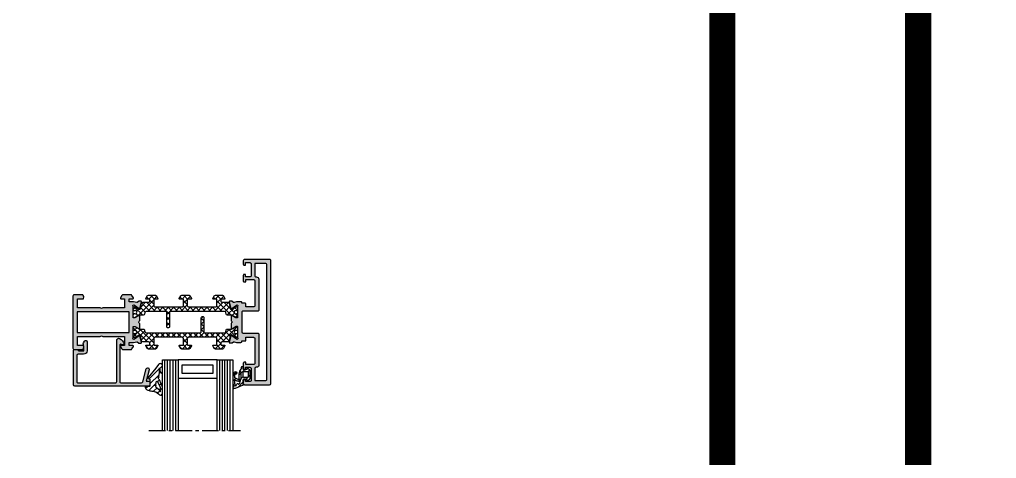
# Model space of a CAD drawing. Header units: millimetres. Extents: x -157 to 4988, y 4688 to 7765.
# Drawn here: x 223 to 597.5, y 5525.5 to 5693.6 of the extents above; entities that cross this region are included whole.
import ezdxf

# ---------------------------------------------------------------- set-up
doc = ezdxf.new("R2010")
doc.units = ezdxf.units.MM
doc.header["$LTSCALE"] = 0.2
doc.linetypes.add('CENTER', pattern=[50.8, 31.75, -6.35, 6.35, -6.35])
doc.layers.add('AM_VIS', color=7, linetype='Continuous', lineweight=50)
for name, color, linetype in [('REYNAERS', 7, 'Continuous'), ('RI-FILLING', 7, 'Continuous'), ('RI-GASKET', 7, 'Continuous'), ('RI-HATCH-I', 4, 'Continuous'), ('RI-HATCH-P', 7, 'Continuous'), ('RI-HATCH-PI', 4, 'Continuous'), ('RI-LAYOUT', 7, 'Continuous'), ('RI-OTHERS', 7, 'CENTER'), ('RI-PROFILE', 7, 'Continuous')]:
    doc.layers.add(name, color=color, linetype=linetype)

# ---------------------------------------------------------------- blocks, each defined once
blk = doc.blocks.new('0809125v2')
at = {"layer": 'RI-HATCH-I'}
h = blk.add_hatch(dxfattribs=at)
h.set_pattern_fill('_USER', color=256, scale=1.5, angle=45, style=0, pattern_type=0)
h.set_pattern_definition([(45, (-188.5701, -265.9912), (-1.06066, 1.06066), [])])
edge = h.paths.add_edge_path(flags=0)
edge.add_arc((-3.27, -1.51), 6.99, 13.1276, 14.8832)
edge.add_arc((-1.25, -0.97), 4.91, 14.767, 27.3274)
edge.add_arc((2.66, 1.05), 0.499, 27.6932, 47.7216)
edge.add_arc((2.66, 1.05), 0.501, 47.7216, 67.9162)
edge.add_line((2.85, 1.51), (2.18, 1.79))
edge.add_arc((2.1, 1.6), 0.2, 68.3278, 96.1665)
edge.add_arc((2.1, 1.6), 0.201, 96.1386, 123.8418)
edge.add_arc((2.1, 1.6), 0.199, 123.5336, 151.7944)
edge.add_arc((2.1, 1.6), 0.199, 151.8263, 180.024)
edge.add_line((1.9, 1.6), (1.9, 1.14))
edge.add_line((1.9, 1.14), (1.9, 0.2))
edge.add_ellipse((1.7, 0.2), major_axis=(-0.2, 0), ratio=1, start_angle=134.9996, end_angle=179.9991, ccw=False)
edge.add_ellipse((1.7, 0.2), major_axis=(-0.2, 0), ratio=1, start_angle=90.0009, end_angle=135.0004, ccw=False)
edge.add_line((1.7, 0), (-0.79, 0))
edge.add_ellipse((-0.79, 0.15), major_axis=(0, 0.15), ratio=1, start_angle=110.994, end_angle=180, ccw=False)
edge.add_line((-0.93, 0.1), (-1.14, 0.62))
edge.add_arc((-1.32, 0.55), 0.2, 20.994, 134.1807)
edge.add_line((-1.46, 0.69), (-5.16, -2.23))
edge.add_line((-5.16, -2.23), (-6.54, -3.33))
edge.add_arc((-6, -3.96), 0.835, 129.9845, 271.5754)
edge.add_line((-5.98, -4.8), (-3.6, -4.8))
edge.add_arc((-3.61, -4.4), 0.4, 271.5832, 442.0339)
edge.add_line((-3.56, -4), (-5.18, -3.73))
edge.add_arc((-4.73, 6.6), 10.34, 267.4921, 286.7525)
edge.add_ellipse((-1.62, -4.88), major_axis=(-1.58, 0), ratio=1, start_angle=230.5735, end_angle=274.692, ccw=False)
edge.add_line((-0.62, -3.65), (0.84, -4.3))
edge.add_arc((3.98, 2.08), 7.11, 243.7649, 255.4101)
edge.add_line((2.19, -4.8), (4.57, -4.8))
edge.add_arc((4.57, -4.1), 0.7, 270.0141, 393.2773)
edge.add_ellipse((7.45, -0.75), major_axis=(0, 3.76), ratio=1, start_angle=104.0514, end_angle=142.2209, ccw=False)
edge.add_arc((-60.46, -10.59), 64.88, 7.909, 9.4568)
edge = h.paths.add_edge_path(flags=0)
edge.add_line((0.32, -2.31), (1.59, -2.13))
edge.add_ellipse((1.66, -2.63), major_axis=(-0.502, 0), ratio=1, start_angle=224.7201, end_angle=277.7688, ccw=False)
edge.add_line((2.02, -2.28), (2.99, -3.36))
edge.add_arc((5.17, -0.88), 3.31, 228.6138, 246.3421)
edge.add_ellipse((3.81, -4), major_axis=(0, 0.1), ratio=1, start_angle=180, end_angle=336.3421, ccw=False)
edge.add_line((3.81, -4.1), (2.64, -4.1))
edge.add_ellipse((3.45, 1), major_axis=(-5.16, 0), ratio=1, start_angle=73.6833, end_angle=80.9158, ccw=False)
edge.add_line((2, -3.95), (0.11, -3.08))
edge.add_ellipse((0.43, -2.75), major_axis=(-0.454, 0), ratio=1, start_angle=-77.0454, end_angle=45.926, ccw=False)
at = {"layer": 'AM_VIS', "color": 251}
for p, q in [((-1.49, -3.3), (-1.75, -3.3)), ((1.73, -2.13), (1.59, -2.13))]:
    blk.add_line(p, q, dxfattribs=at)
at = {"layer": 'RI-GASKET'}
for points in [[(1.9, 0.2), (1.9, 1.14), (1.9, 1.6, -0.12366), (1.92, 1.7, -0.12394), (1.99, 1.77, -0.12147), (2.08, 1.8, -0.12207), (2.18, 1.79), (2.85, 1.51, -0.088344), (3, 1.42, -0.087614), (3.11, 1.28, -0.05486), (3.49, 0.28, -0.00766), (3.54, 0.07, -0.006754), (3.81, -1.66, 0.168103), (5.15, -3.72, -0.596494), (4.57, -4.8), (2.19, -4.8, -0.050855), (0.84, -4.3), (-0.62, -3.65, 0.194917), (-1.75, -3.3, -0.084238), (-5.18, -3.73), (-3.56, -4, -0.919956), (-3.6, -4.8), (-5.98, -4.8, -0.710603), (-6.54, -3.33), (-5.16, -2.23), (-1.46, 0.69, -0.538369), (-1.14, 0.62), (-0.93, 0.1, 0.310537), (-0.79, 0), (1.7, 0, 0.19891), (1.84, 0.06, 0.19891)], [(2.02, -2.28), (2.99, -3.36, 0.077509), (3.85, -3.91, -0.812259), (3.81, -4.1), (2.64, -4.1, -0.031568), (2, -3.95), (0.11, -3.08, -0.594769), (0.32, -2.31), (1.59, -2.13, -0.235693)]]:
    blk.add_lwpolyline(points, format="xyb", close=True, dxfattribs=at)
blk = doc.blocks.new('1808204v4')
at = {"layer": 'RI-HATCH-I'}
h = blk.add_hatch(dxfattribs=at)
h.set_pattern_fill('_USER', color=256, scale=1.5, angle=45, pattern_type=0)
h.set_pattern_definition([(45, (5e-12, -0.0402), (-1.06066, 1.06066), [])])
h.paths.add_polyline_path([(1.87, 4.6, -0.087704), (1.92, 4.45, 0.177793), (1.99, 4.33, 0.014426), (2.11, 4.25, -0.117211), (2.16, 4.2, -0.391209), (2.15, 4.09, -0.149412), (2.04, 4.06, -0.133911), (1.92, 4.09), (1.77, 4.18, 0.16407), (1.6, 4.24), (-0.3, 4.24, 0.207909), (-1.99, 3.5, -0.176327), (-2.31, 3.38), (-2.7, 3.38, 0.414214), (-2.9, 3.18), (-2.9, 2.78, 0.414214), (-2.7, 2.58), (-2.05, 2.58, -0.414214), (-1.95, 2.48), (-1.95, 1.28, -0.414214), (-2.05, 1.18), (-2.3, 1.18, 0.63707), (-2.41, 0.93), (-1.67, 0.05, 0.221695), (-1.52, -0.02), (1.52, -0.02, 0.221695), (1.67, 0.05), (2.41, 0.93, 0.63707), (2.3, 1.18), (2.05, 1.18, -0.414214), (1.95, 1.28), (1.95, 2.48, -0.414214), (2.05, 2.58), (3.85, 2.58, 0.251998), (4.08, 2.76, -0.009783), (4.39, 3.54, -0.012498), (4.88, 4.61, 0.087136), (5.26, 5.96, -0.039888), (5.33, 6.26, 0.155596), (5.32, 6.46, 0.255227), (5.17, 6.58), (5, 6.58, 0.220126), (4.82, 6.46, -0.059282), (4.73, 6.34, -0.194696), (4.52, 6.22, -0.119377), (4.16, 6.24, -0.054192), (3.94, 6.34, 0.022832), (3.66, 6.51, 0.086161), (3.52, 6.57, 0.034247), (3.24, 6.58), (1.2, 6.58, 0.016757), (0.52, 6.51, 0.028883), (-0.3, 6.36, 0.192219), (-0.86, 5.88, 0.222141), (-0.93, 5.13, 0.805421), (-0.28, 5.24), (-0.28, 5.4, -0.362875), (-0.04, 5.7, -0.049392), (1.09, 5.86, -0.098515), (1.19, 5.85, -0.196247), (1.32, 5.74, -0.002495), (1.43, 5.53, -0.035566)])
h.paths.add_polyline_path([(2.12, 5.75, -0.097728), (2.1, 5.82, -0.220538), (2.11, 5.88, -0.359626), (2.29, 5.91, 0.122514), (2.34, 5.89, -0.011046), (3.24, 5.9, -0.011443), (3.62, 5.88, -0.120776), (3.93, 5.79, -0.051025), (4.15, 5.64, 0.089507), (4.21, 5.6, -0.170147), (4.3, 5.54), (4.31, 5.53, -0.330052), (4.3, 5.37, -0.248624), (4.19, 5.28, 0.008797), (3.71, 5.09, 0.22449), (3.5, 4.79, 0.23209), (3.58, 4.51, -0.256002), (3.67, 4.24, -0.265239), (3.45, 3.98, -0.042169), (3.32, 3.95), (2.4, 3.71, 0.104695), (2.52, 3.77, 0.104289), (2.66, 4.03, 0.145726), (2.63, 4.65, 0.062608)], flags=16)
h.paths.add_polyline_path([(1.15, 2.38), (1.15, 0.88, -0.414214), (0.95, 0.68), (-0.95, 0.68, -0.414214), (-1.15, 0.88), (-1.15, 2.38, -0.414214), (-0.95, 2.58), (0.95, 2.58, -0.414214)], flags=16)
at = {"layer": 'RI-GASKET'}
for points in [[(-2.41, 0.93, -0.63707), (-2.3, 1.18), (-2.05, 1.18, 0.414214), (-1.95, 1.28), (-1.95, 2.48, 0.414214), (-2.05, 2.58), (-2.7, 2.58, -0.414214), (-2.9, 2.78), (-2.9, 3.18, -0.414214), (-2.7, 3.38), (-2.31, 3.38, 0.176327), (-1.99, 3.5, -0.207909), (-0.3, 4.24), (1.6, 4.24, -0.16407), (1.77, 4.18), (1.92, 4.09, 0.133911), (2.04, 4.06, 0.149412), (2.15, 4.09, 0.302776), (2.17, 4.18, 0.156156), (2.11, 4.25, -0.014426), (1.99, 4.33, -0.177793), (1.92, 4.45, 0.087704), (1.87, 4.6, 0.035566), (1.43, 5.53, 0.0025), (1.32, 5.74, 0.195686), (1.19, 5.85, 0.082311), (1.1, 5.86, 0.050141), (-0.04, 5.7, 0.349731), (-0.28, 5.42), (-0.28, 5.24, -0.805421), (-0.93, 5.13, -0.222141), (-0.86, 5.88, -0.192219), (-0.3, 6.36, -0.028883), (0.52, 6.51, -0.016757), (1.2, 6.58), (3.24, 6.58, -0.034247), (3.52, 6.57, -0.086161), (3.66, 6.51, -0.022832), (3.94, 6.34, 0.054192), (4.16, 6.24, 0.119377), (4.52, 6.22, 0.194696), (4.73, 6.34, 0.059282), (4.82, 6.46, -0.220126), (5, 6.58), (5.17, 6.58, -0.255227), (5.32, 6.46, -0.155596), (5.33, 6.26, 0.039888), (5.26, 5.96, -0.087136), (4.88, 4.61, 0.012498), (4.39, 3.54, 0.009783), (4.08, 2.76, -0.251998), (3.85, 2.58), (2.05, 2.58, 0.414214), (1.95, 2.48), (1.95, 1.28, 0.414214), (2.05, 1.18), (2.3, 1.18, -0.63707), (2.41, 0.93), (1.67, 0.05, -0.221695), (1.52, -0.02), (-1.52, -0.02, -0.221695), (-1.67, 0.05)], [(0.95, 2.58), (-0.95, 2.58, 0.414214), (-1.15, 2.38), (-1.15, 0.88, 0.414214), (-0.95, 0.68), (0.95, 0.68, 0.414214), (1.15, 0.88), (1.15, 2.38, 0.414214)]]:
    blk.add_lwpolyline(points, format="xyb", close=True, dxfattribs=at)
blk.add_lwpolyline([(2.38, 3.7, 0.127497), (2.52, 3.77, 0.104289), (2.66, 4.03, 0.145726), (2.63, 4.65, 0.06315), (2.12, 5.76, -0.098233), (2.09, 5.83, -0.185097), (2.11, 5.88, -0.353394), (2.29, 5.91, 0.131219), (2.34, 5.89, -0.011046), (3.24, 5.9, -0.011443), (3.62, 5.88, -0.120776), (3.93, 5.79, -0.051025), (4.15, 5.64, 0.099426), (4.22, 5.6, -0.155917), (4.3, 5.54), (4.31, 5.53, -0.330052), (4.3, 5.37, -0.248624), (4.19, 5.28, 0.008797), (3.71, 5.09, 0.22449), (3.5, 4.79, 0.253728), (3.6, 4.49, -0.231161), (3.67, 4.24, -0.265239), (3.45, 3.98, -0.042169), (3.32, 3.95), (1.32, 3.41, -0.065543), (1.06, 3.38), (-0.81, 3.38, -0.363579), (-1, 3.56, -0.418693), (-0.96, 3.6, -0.075244), (-0.8, 3.59, -0.052208), (-0.72, 3.55, 0.123461), (-0.53, 3.5, 0.059734), (-0.36, 3.52, -0.062315), (-0.24, 3.53), (1.58, 3.53, 0.074218), (1.87, 3.56)], format="xyb", dxfattribs=at)
blk.add_point((4, 2.58), dxfattribs=at)
blk = doc.blocks.new('0020687b')
at = {"layer": 'RI-PROFILE'}
blk.add_lwpolyline([(0, -0.5), (0, -1.29, 0.198912), (0.15, -1.65), (0.35, -1.85, -0.198912), (0.5, -2.21), (0.5, -4), (-1.2, -4), (-1.74, -3.81, 0.221695), (-2.58, -3.88), (-3.25, -4.27, 0.767327), (-3, -5.2), (0.5, -5.2, 0.414214), (1.8, -3.9), (1.8, -1.81, -0.411517), (2.3, -1.3), (12.3, -1.3, -0.414214), (12.8, -1.8), (12.8, -16.1), (12.8, -16.1, -0.414214), (12.3, -16.6), (-3.5, -16.6, 0.517638), (-4.25, -17.67, 0.295021), (-2.02, -19.39, 0.438866), (-1.8, -19.19), (-1.8, -18.62, 0.267949), (-1.95, -18.36, -0.767327), (-1.8, -17.8), (12.3, -17.8, -0.414214), (12.8, -18.3), (12.8, -26.09, -0.339443), (12.43, -26.57), (7.44, -27.91, 0.339443), (7, -28.48, 0.493158), (7.76, -29.06), (12.1, -27.9), (12.1, -29.3), (13.5, -29.3, 0.414214), (14, -28.8), (14, -0.5, 0.4142), (13.5, 0), (0.5, 0, 0.414214)], format="xyb", close=True, dxfattribs=at)
blk = doc.blocks.new('0020687')
at = {"layer": 'RI-HATCH-P'}
h = blk.add_hatch(color=256, dxfattribs=at)
h.dxf.hatch_style = 1
edge = h.paths.add_edge_path()
edge.add_line((0, -0.52), (0, -1.31))
edge.add_arc((0.5, -1.31), 0.5, 180, 225)
edge.add_line((0.15, -1.67), (0.35, -1.87))
edge.add_arc((0, -2.23), 0.5, 0, 45, ccw=False)
edge.add_line((0.5, -2.23), (0.5, -4.02))
edge.add_line((0.5, -4.02), (-1.2, -4.02))
edge.add_line((-1.2, -4.02), (-1.74, -3.82))
edge.add_arc((-2.08, -4.76), 1, 70, 120)
edge.add_line((-2.58, -3.9), (-3.25, -4.29))
edge.add_arc((-3, -4.72), 0.5, 120, 270)
edge.add_line((-3, -5.22), (0.5, -5.22))
edge.add_arc((0.5, -3.92), 1.3, 270, 360)
edge.add_line((1.8, -3.92), (1.8, -1.83))
edge.add_arc((2.31, -1.83), 0.508, 90.9056, 180.3775, ccw=False)
edge.add_line((2.3, -1.32), (12.3, -1.32))
edge.add_arc((12.3, -1.82), 0.5, 0, 90, ccw=False)
edge.add_line((12.8, -1.82), (12.8, -16.12))
edge.add_arc((12.3, -16.12), 0.5, -90, 0, ccw=False)
edge.add_line((12.3, -16.62), (-3.5, -16.62))
edge.add_arc((-3.5, -17.42), 0.8, 90, 199.4712)
edge.add_arc((-1.8, -16.82), 2.6, 199.4712, 265.2198)
edge.add_arc((-2, -19.21), 0.2, 265.2198, 360)
edge.add_line((-1.8, -19.21), (-1.8, -18.64))
edge.add_arc((-2.1, -18.64), 0.3, 0, 60)
edge.add_arc((-1.8, -18.12), 0.3, 90, 240, ccw=False)
edge.add_line((-1.8, -17.82), (12.3, -17.82))
edge.add_arc((12.3, -18.32), 0.5, 0, 90, ccw=False)
edge.add_line((12.8, -18.32), (12.8, -26.11))
edge.add_arc((12.3, -26.11), 0.5, -74.9977, 0, ccw=False)
edge.add_line((12.43, -26.59), (7.44, -27.92))
edge.add_arc((7.6, -28.5), 0.6, 105.0023, 180)
edge.add_arc((7.6, -28.5), 0.6, 180, 285.0023)
edge.add_line((7.76, -29.08), (12.1, -27.92))
edge.add_line((12.1, -27.92), (12.1, -29.32))
edge.add_line((12.1, -29.32), (13.5, -29.32))
edge.add_arc((13.5, -28.82), 0.5, 270.0026, 360.0026)
edge.add_line((14, -28.82), (14, -0.52))
edge.add_arc((13.5, -0.52), 0.5, 0.0026, 90)
edge.add_line((13.5, -0.02), (0.5, -0.02))
edge.add_arc((0.5, -0.52), 0.5, 90, 180)
blk.add_blockref('0020687b', (0, -0.02))
blk = doc.blocks.new('GLASS27')
at = {"layer": 'RI-FILLING'}
for p, q in [((-1085.7, 5441.64), (-1112.71, 5441.64)), ((-1112.71, 5441.64), (-1112.71, 5435.64)), ((-1112.71, 5435.64), (-1085.7, 5435.64)), ((-1112.71, 5420.64), (-1112.71, 5414.64)), ((-1085.7, 5420.64), (-1112.71, 5420.64)), ((-1112.71, 5414.64), (-1085.7, 5414.64))]:
    blk.add_line(p, q, dxfattribs=at)
for points in [[(-1112.71, 5435.64), (-1105.71, 5435.64), (-1105.71, 5420.64), (-1112.71, 5420.64), (-1112.71, 5435.64)], [(-1110.71, 5422.17), (-1110.71, 5434.17), (-1107.71, 5434.17), (-1107.71, 5422.17), (-1110.71, 5422.17)]]:
    blk.add_lwpolyline(points, dxfattribs=at)
at = {"layer": 'RI-HATCH-I'}
for p, q in [((-1085.7, 5440.64), (-1112.71, 5440.64)), ((-1085.7, 5439.64), (-1112.71, 5439.64)), ((-1085.7, 5438.64), (-1112.71, 5438.64)), ((-1112.71, 5437.64), (-1085.7, 5437.64)), ((-1112.71, 5436.64), (-1085.7, 5436.64)), ((-1085.7, 5419.64), (-1112.71, 5419.64)), ((-1085.7, 5418.64), (-1112.71, 5418.64)), ((-1085.7, 5417.64), (-1112.71, 5417.64)), ((-1085.7, 5416.64), (-1112.71, 5416.64)), ((-1085.7, 5415.64), (-1112.71, 5415.64))]:
    blk.add_line(p, q, dxfattribs=at)
at = {"layer": 'RI-OTHERS'}
blk.add_line((-1085.7, 5446.76), (-1085.7, 5411.64), dxfattribs=at)
blk = doc.blocks.new('4I30113')
at = {"layer": 'RI-PROFILE'}
blk.add_lwpolyline([(7.08, 12.62), (7.08, 21.3), (10.58, 21.3), (10.58, 19.09), (11.25, 18.91, 0.198912), (11.4, 18.93), (11.83, 19.17, 0.267949), (12.08, 19.61), (12.08, 22.6, 0.414214), (11.58, 23.1), (-8.42, 23.1, 0.414214), (-8.92, 22.6), (-8.92, 19.61, 0.267949), (-8.67, 19.17), (-8.25, 18.93, 0.198912), (-8.09, 18.91), (-7.42, 19.09), (-7.42, 21.3), (-3.92, 21.3), (-3.92, 12.62), (-3.62, 12.1), (-3.92, 11.58), (-3.92, 3.3), (-7.42, 3.3), (-7.42, 4.7, 0.57735), (-7.72, 4.87), (-8.67, 4.32, 0.267949), (-8.92, 3.89), (-8.92, 0.91, 0.267949), (-8.67, 0.48), (-7.72, -0.07, 0.57735), (-7.42, 0.1), (-7.42, 1.5), (-6.25, 1.5), (-6.25, -0.15), (-5.91, -1.4, -0.253883), (-5.96, -1.58), (-6.37, -2.04, 0.185256), (-6.42, -2.17), (-6.42, -3, 0.479656), (-6.18, -3.19), (-3.5, -2.6, 1.178332), (-3.64, -2.23), (-4.93, -0.46, -0.083094), (-4.96, -0.4), (-5.01, -0.24, -0.892533), (-4.46, 0), (-0.22, 0, -0.414214), (-0.02, -0.2), (-0.02, -0.57, -0.131652), (-0.05, -0.67), (-0.88, -2.1, 1), (-0.88, -2.5), (-0.62, -2.5), (0.9, -2.5, 0.198912), (1.25, -2.35), (1.43, -2.17, -0.414214), (1.72, -2.17), (1.9, -2.35, 0.198912), (2.25, -2.5), (3.79, -2.5), (4.03, -2.5, 1), (4.03, -2.1), (3.2, -0.67, -0.131652), (3.18, -0.57), (3.18, -0.2, -0.414214), (3.38, 0), (7.62, 0, -0.893833), (8.16, -0.24), (8.11, -0.4, -0.083094), (8.08, -0.46), (6.79, -2.23, 1.178332), (6.65, -2.6), (9.33, -3.19, 0.479656), (9.57, -3), (9.57, -2.17, 0.185256), (9.52, -2.04), (9.11, -1.58, -0.253883), (9.06, -1.4), (9.4, -0.15), (9.4, 1.5), (10.58, 1.5), (10.58, 0.1, 0.57735), (10.88, -0.07), (11.83, 0.48, 0.267949), (12.08, 0.91), (12.08, 3.89, 0.267949), (11.83, 4.32), (10.88, 4.87, 0.57735), (10.58, 4.7), (10.58, 3.3), (7.08, 3.3), (7.08, 11.58), (6.78, 12.1)], format="xyb", close=True, dxfattribs=at)
blk.add_lwpolyline([(-2.32, 1.6), (5.48, 1.6), (5.48, 21.5), (-2.32, 21.5)], close=True, dxfattribs=at)
blk = doc.blocks.new('4E30214')
at = {"layer": 'RI-PROFILE'}
for points in [[(7.21, 9.9), (7.21, 11.2), (7.5, 11.2, 0.414214), (7.8, 11.5), (7.8, 13.17), (7.51, 14.13, -0.244698), (7.54, 14.31), (7.95, 14.84, 0.172618), (8, 14.96), (8, 15.8, 0.479614), (7.75, 15.99), (5.07, 15.4, 1.238312), (5.24, 15.04), (6.51, 13.25, -0.080897), (6.54, 13.2), (6.6, 12.95, -0.767327), (6.04, 12.8), (1.8, 12.8, -0.414214), (1.6, 13), (1.6, 13.41, -0.131652), (1.63, 13.51), (2.43, 14.9, 0.999998), (2.43, 15.3), (0.68, 15.3, 0.198912), (0.33, 15.15), (0.15, 14.97, -0.414214), (-0.14, 14.97), (-0.32, 15.15, 0.198913), (-0.67, 15.3), (-2.43, 15.3, 0.999998), (-2.43, 14.9), (-1.63, 13.51, -0.131652), (-1.6, 13.41), (-1.6, 13, -0.414214), (-1.8, 12.8), (-6.04, 12.8, -0.767327), (-6.6, 12.95), (-6.54, 13.2, -0.080897), (-6.51, 13.25), (-5.23, 15.04, 1.238312), (-5.07, 15.4), (-7.75, 15.99, 0.479614), (-8, 15.8), (-8, 14.96, 0.172618), (-7.95, 14.84), (-7.54, 14.31, -0.244698), (-7.51, 14.13), (-7.8, 13.17), (-7.8, 11.5, 0.414213), (-7.5, 11.2), (-7.2, 11.2), (-7.2, 9.9, 0.414213), (-6.9, 9.6), (-5.8, 9.6), (-5.8, 6.7, -0.414214), (-6.3, 6.2), (-15.8, 6.2, -0.414214), (-16.3, 6.7), (-16.3, 9.6), (-15.4, 9.6), (-15.4, 10.3, 0.414214), (-15.7, 10.6), (-17.9, 10.6, 0.414214), (-18.3, 10.2), (-18.3, 9.8), (-17.3, 9.8), (-17.3, 8.1, -0.414214), (-17.8, 7.6), (-22.3, 7.6, -0.414214), (-22.8, 8.1), (-22.8, 9.8), (-21.8, 9.8), (-21.8, 10.2, 0.414214), (-22.2, 10.6), (-23.5, 10.6, 0.414214), (-24, 10.1), (-24, 0.5, 0.414214), (-23.5, 0), (23.5, 0, 0.414214), (24, 0.5), (24, 10.1, 0.414214), (23.5, 10.6), (22.2, 10.6, 0.414214), (21.8, 10.2), (21.8, 9.8), (22.8, 9.8), (22.8, 8.1, -0.414214), (22.3, 7.6), (17.8, 7.6, -0.414214), (17.3, 8.1), (17.3, 9.8), (18.3, 9.8), (18.3, 10.2, 0.414214), (17.9, 10.6), (15.7, 10.6, 0.414214), (15.4, 10.3), (15.4, 9.6), (16.3, 9.6), (16.3, 6.7, -0.414212), (15.8, 6.2), (6.3, 6.2, -0.414214), (5.8, 6.7), (5.8, 9.6), (6.91, 9.6, 0.414213)], [(17.81, 6.2, 0.414214), (17.31, 5.7), (17.31, 5.6, -0.364492), (16.5, 4.6), (4.7, 4.6, -0.414214), (4.2, 5.1), (4.2, 10.7, 0.414214), (3.7, 11.2), (-3.72, 11.2, 0.400993), (-4.19, 10.7), (-4.18, 5.1, -0.414214), (-4.68, 4.6), (-16.48, 4.6, -0.414214), (-17.28, 5.4), (-17.29, 5.7, 0.414203), (-17.79, 6.2), (-22.36, 6.2), (-22.36, 2.1, 0.414214), (-21.86, 1.6), (21.94, 1.6, 0.414214), (22.44, 2.1), (22.44, 6.2)]]:
    blk.add_lwpolyline(points, format="xyb", close=True, dxfattribs=at)
blk = doc.blocks.new('0000772R')
at = {"layer": 'RI-HATCH-PI'}
h = blk.add_hatch(dxfattribs=at)
h.set_pattern_fill('_USER', color=256, scale=1.5, angle=225, style=0, double=1, pattern_type=0)
h.set_pattern_definition([(225, (0, 0), (1.06066, -1.06066), []), (315, (0, 0), (1.06066, 1.06066), [])])
edge = h.paths.add_edge_path()
edge.add_arc((1.45, 36.13), 0.5, 180.0319, 257.5, ccw=False)
edge.add_line((0.95, 36.13), (0.95, 37.61))
edge.add_arc((0.65, 37.61), 0.3, 360, 390)
edge.add_line((0.91, 37.76), (0.03, 39.29))
edge.add_arc((0.2, 39.39), 0.2, 180, 210, ccw=False)
edge.add_line((0, 39.39), (0, 39.6))
edge.add_arc((0.4, 39.6), 0.4, 90, 180, ccw=False)
edge.add_line((0.4, 40), (0.98, 40))
edge.add_arc((0.98, 39.8), 0.2, 79.7778, 90, ccw=False)
edge.add_arc((2.1, 46), 6.1, 259.7778, 262.5936)
edge.add_arc((1.27, 39.65), 0.3, 0, 82.5936, ccw=False)
edge.add_line((1.57, 39.65), (1.57, 39.54))
edge.add_arc((2.1, 39.25), 0.6, 151.045, 388.955)
edge.add_line((2.63, 39.54), (2.63, 39.65))
edge.add_arc((2.93, 39.65), 0.3, 97.4064, 180, ccw=False)
edge.add_arc((2.1, 46), 6.1, 277.4064, 280.2222)
edge.add_arc((3.22, 39.8), 0.2, 90, 100.2222, ccw=False)
edge.add_line((3.22, 40), (3.8, 40))
edge.add_arc((3.8, 39.6), 0.4, 0, 90, ccw=False)
edge.add_line((4.2, 39.6), (4.2, 39.39))
edge.add_arc((4, 39.39), 0.2, -30, 0, ccw=False)
edge.add_line((4.17, 39.29), (3.29, 37.76))
edge.add_arc((3.55, 37.61), 0.3, 150, 180)
edge.add_line((3.25, 37.61), (3.25, 37.51))
edge.add_arc((3.55, 37.51), 0.3, 180.3013, 257.5)
edge.add_line((3.49, 37.22), (5.5, 36.77))
edge.add_arc((5.39, 36.28), 0.5, 0, 77.5, ccw=False)
edge.add_line((5.89, 36.28), (5.89, 34.1))
edge.add_arc((6.39, 34.1), 0.5, 179.9738, 269.9984)
edge.add_line((6.39, 33.6), (6.9, 33.6))
edge.add_arc((6.9, 33.8), 0.2, 270.0001, 360.0001)
edge.add_line((7.1, 33.8), (7.1, 35))
edge.add_arc((7.3, 35), 0.2, 60.0001, 180.0001, ccw=False)
edge.add_line((7.4, 35.17), (8.35, 34.62))
edge.add_arc((8.1, 34.19), 0.5, 0.0001, 60.0001, ccw=False)
edge.add_line((8.6, 34.19), (8.6, 31.51))
edge.add_arc((8.1, 31.51), 0.5, -60, 0, ccw=False)
edge.add_line((8.35, 31.08), (7.4, 30.53))
edge.add_arc((7.3, 30.7), 0.2, 180, 300, ccw=False)
edge.add_line((7.1, 30.7), (7.1, 31.9))
edge.add_arc((6.9, 31.9), 0.2, 0, 90)
edge.add_line((6.9, 32.1), (4.6, 32.1))
edge.add_arc((4.6, 31.6), 0.5, 90, 180)
edge.add_line((4.1, 31.6), (4.1, 21.25))
edge.add_arc((4.6, 21.25), 0.5, 180, 270)
edge.add_line((4.6, 20.75), (6.9, 20.75))
edge.add_arc((6.9, 20.95), 0.2, 270, 360)
edge.add_line((7.1, 20.95), (7.1, 22.15))
edge.add_arc((7.3, 22.15), 0.2, 60, 180, ccw=False)
edge.add_line((7.4, 22.32), (8.35, 21.77))
edge.add_arc((8.1, 21.34), 0.5, 0, 60, ccw=False)
edge.add_line((8.6, 21.34), (8.6, 20))
edge.add_line((8.6, 20), (8.6, 18.66))
edge.add_arc((8.1, 18.66), 0.5, -60, 0, ccw=False)
edge.add_line((8.35, 18.23), (7.4, 17.68))
edge.add_arc((7.3, 17.85), 0.2, 180, 300, ccw=False)
edge.add_line((7.1, 17.85), (7.1, 19.05))
edge.add_arc((6.9, 19.05), 0.2, 0, 90)
edge.add_line((6.9, 19.25), (4.6, 19.25))
edge.add_arc((4.6, 18.75), 0.5, 90, 180)
edge.add_line((4.1, 18.75), (4.1, 8.4))
edge.add_arc((4.6, 8.4), 0.5, 180, 270)
edge.add_line((4.6, 7.9), (6.9, 7.9))
edge.add_arc((6.9, 8.1), 0.2, 270, 360)
edge.add_line((7.1, 8.1), (7.1, 9.3))
edge.add_arc((7.3, 9.3), 0.2, 60, 180, ccw=False)
edge.add_line((7.4, 9.47), (8.35, 8.92))
edge.add_arc((8.1, 8.49), 0.5, 0, 60, ccw=False)
edge.add_line((8.6, 8.49), (8.6, 5.81))
edge.add_arc((8.1, 5.81), 0.5, 299.9999, 359.9999, ccw=False)
edge.add_line((8.35, 5.38), (7.4, 4.83))
edge.add_arc((7.3, 5), 0.2, 179.9999, 299.9999, ccw=False)
edge.add_line((7.1, 5), (7.1, 6.2))
edge.add_arc((6.9, 6.2), 0.2, 359.9999, 449.9999)
edge.add_line((6.9, 6.4), (6.39, 6.4))
edge.add_arc((6.39, 5.9), 0.5, 90.0016, 180.0262)
edge.add_line((5.89, 5.9), (5.89, 3.72))
edge.add_arc((5.39, 3.72), 0.5, -77.5, 0.0262, ccw=False)
edge.add_line((5.5, 3.23), (3.49, 2.78))
edge.add_arc((3.55, 2.49), 0.3, 102.5, 179.6987)
edge.add_line((3.25, 2.49), (3.25, 2.39))
edge.add_arc((3.55, 2.39), 0.3, 180, 210)
edge.add_line((3.29, 2.24), (4.17, 0.71))
edge.add_arc((4, 0.61), 0.2, 0, 30, ccw=False)
edge.add_line((4.2, 0.61), (4.2, 0.4))
edge.add_arc((3.8, 0.4), 0.4, 270, 360, ccw=False)
edge.add_line((3.8, 0), (3.22, 0))
edge.add_arc((3.22, 0.2), 0.2, 259.7778, 270, ccw=False)
edge.add_arc((2.1, -6), 6.1, 79.7778, 82.5936)
edge.add_arc((2.93, 0.35), 0.3, 180, 262.5936, ccw=False)
edge.add_line((2.63, 0.35), (2.63, 0.46))
edge.add_arc((2.1, 0.75), 0.6, 331.045, 568.955)
edge.add_line((1.57, 0.46), (1.57, 0.35))
edge.add_arc((1.27, 0.35), 0.3, 277.4064, 360, ccw=False)
edge.add_arc((2.1, -6), 6.1, 97.4064, 100.2222)
edge.add_arc((0.98, 0.2), 0.2, 270, 280.2222, ccw=False)
edge.add_line((0.98, 0), (0.4, 0))
edge.add_arc((0.4, 0.4), 0.4, 180, 270, ccw=False)
edge.add_line((0, 0.4), (0, 0.61))
edge.add_arc((0.2, 0.61), 0.2, 150, 180, ccw=False)
edge.add_line((0.03, 0.71), (0.91, 2.24))
edge.add_arc((0.65, 2.39), 0.3, 330, 360)
edge.add_line((0.95, 2.39), (0.95, 3.87))
edge.add_arc((1.45, 3.87), 0.5, 102.5, 179.9681, ccw=False)
edge.add_line((1.34, 4.36), (2.01, 4.5))
edge.add_arc((1.9, 4.99), 0.5, 282.5, 360)
edge.add_line((2.4, 4.99), (2.4, 25.6))
edge.add_arc((1.9, 25.6), 0.5, 0, 90)
edge.add_line((1.9, 26.1), (-3.4, 26.1))
edge.add_arc((-3.4, 26.6), 0.5, 180, 270, ccw=False)
edge.add_arc((-3.4, 26.6), 0.5, 90, 180, ccw=False)
edge.add_line((-3.4, 27.1), (1.9, 27.1))
edge.add_arc((1.9, 27.6), 0.5, 270, 360)
edge.add_line((2.4, 27.6), (2.4, 35.01))
edge.add_arc((1.9, 35.01), 0.5, 0, 77.5)
edge.add_line((2.01, 35.5), (1.34, 35.64))
at = {"layer": 'RI-PROFILE', "transparency": 33554687}
blk.add_lwpolyline([(1.34, 35.64, -0.351509), (0.95, 36.13), (0.95, 37.61, 0.131652), (0.91, 37.76), (0.03, 39.29, -0.131652), (0, 39.39), (0, 39.6, -0.414214), (0.4, 40), (0.98, 40, -0.044632), (1.02, 40, 0.012287), (1.31, 39.95, -0.37684), (1.57, 39.65), (1.57, 39.54, 1.69614), (2.63, 39.54), (2.63, 39.65, -0.37684), (2.89, 39.95, 0.012287), (3.18, 40, -0.044632), (3.22, 40), (3.8, 40, -0.414214), (4.2, 39.6), (4.2, 39.39, -0.131652), (4.17, 39.29), (3.29, 37.76, 0.131652), (3.25, 37.61), (3.25, 37.51, 0.350189), (3.49, 37.22), (5.5, 36.77, -0.351665), (5.89, 36.28), (5.89, 34.1, 0.414339), (6.39, 33.6), (6.9, 33.6, 0.414214), (7.1, 33.8), (7.1, 35, -0.57735), (7.4, 35.17), (8.35, 34.62, -0.267949), (8.6, 34.19), (8.6, 31.51, -0.267949), (8.35, 31.08), (7.4, 30.53, -0.57735), (7.1, 30.7), (7.1, 31.9, 0.414214), (6.9, 32.1), (4.6, 32.1, 0.414214), (4.1, 31.6), (4.1, 21.25, 0.414214), (4.6, 20.75), (6.9, 20.75, 0.414214), (7.1, 20.95), (7.1, 22.15, -0.57735), (7.4, 22.32), (8.35, 21.77, -0.267949), (8.6, 21.34), (8.6, 20), (8.6, 18.66, -0.267949), (8.35, 18.23), (7.4, 17.68, -0.57735), (7.1, 17.85), (7.1, 19.05, 0.414214), (6.9, 19.25), (4.6, 19.25, 0.414214), (4.1, 18.75), (4.1, 8.4, 0.414214), (4.6, 7.9), (6.9, 7.9, 0.414214), (7.1, 8.1), (7.1, 9.3, -0.57735), (7.4, 9.47), (8.35, 8.92, -0.267949), (8.6, 8.49), (8.6, 5.81, -0.267949), (8.35, 5.38), (7.4, 4.83, -0.57735), (7.1, 5), (7.1, 6.2, 0.414214), (6.9, 6.4), (6.39, 6.4, 0.414339), (5.89, 5.9), (5.89, 3.72, -0.351793), (5.5, 3.23), (3.49, 2.78, 0.350189), (3.25, 2.49), (3.25, 2.39, 0.131652), (3.29, 2.24), (4.17, 0.71, -0.131652), (4.2, 0.61), (4.2, 0.4, -0.414214), (3.8, 0), (3.22, 0, -0.044632), (3.18, 0, 0.012287), (2.89, 0.05, -0.37684), (2.63, 0.35), (2.63, 0.46, 1.69614), (1.57, 0.46), (1.57, 0.35, -0.37684), (1.31, 0.05, 0.012287), (1.02, 0, -0.044632), (0.98, 0), (0.4, 0, -0.414214), (0, 0.4), (0, 0.61, -0.131652), (0.03, 0.71), (0.91, 2.24, 0.131652), (0.95, 2.39), (0.95, 3.87, -0.351509), (1.34, 4.36), (2.01, 4.5, 0.351665), (2.4, 4.99), (2.4, 25.6, 0.414214), (1.9, 26.1), (-3.4, 26.1, -0.414214), (-3.9, 26.6, -0.414214), (-3.4, 27.1), (1.9, 27.1, 0.414214), (2.4, 27.6), (2.4, 35.01, 0.351665), (2.01, 35.5)], format="xyb", close=True, dxfattribs=at)
blk = doc.blocks.new('4030214B')
for name, p in [('4I30113', (-1.6, 52.8)), ('0000772R', (1.7, 12.8)), ('4E30214', (0, 0))]:
    blk.add_blockref(name, p)
at = {"rotation": 180}
blk.add_blockref('0000772R', (-1.7, 52.8), dxfattribs=at)

msp = doc.modelspace()

# ---------------------------------------------------------------- hatches: boundary and pattern name
at = {"layer": 'REYNAERS'}
h = msp.add_hatch(color=256, dxfattribs=at)
edge = h.paths.add_edge_path()
edge.add_line((254.48, 5572.49), (253.96, 5572.19))
edge.add_line((253.96, 5572.19), (245.28, 5572.19))
edge.add_line((245.28, 5572.19), (245.28, 5568.69))
edge.add_line((245.28, 5568.69), (247.5, 5568.69))
edge.add_line((247.5, 5568.69), (247.68, 5568.02))
edge.add_arc((247.48, 5567.97), 0.2, 330, 375, ccw=False)
edge.add_line((247.66, 5567.87), (247.41, 5567.44))
edge.add_arc((246.98, 5567.69), 0.5, 270, 330, ccw=False)
edge.add_line((246.98, 5567.19), (243.98, 5567.19))
edge.add_arc((243.98, 5567.69), 0.5, 180, 270, ccw=False)
edge.add_line((243.48, 5567.69), (243.48, 5587.69))
edge.add_arc((243.98, 5587.69), 0.5, 90, 180, ccw=False)
edge.add_line((243.98, 5588.19), (246.98, 5588.19))
edge.add_arc((246.98, 5587.69), 0.5, 390, 450, ccw=False)
edge.add_line((247.41, 5587.94), (247.66, 5587.51))
edge.add_arc((247.48, 5587.41), 0.2, 345, 390, ccw=False)
edge.add_line((247.68, 5587.36), (247.5, 5586.69))
edge.add_line((247.5, 5586.69), (245.28, 5586.69))
edge.add_line((245.28, 5586.69), (245.28, 5583.19))
edge.add_line((245.28, 5583.19), (253.96, 5583.19))
edge.add_line((253.96, 5583.19), (254.48, 5582.89))
edge.add_line((254.48, 5582.89), (255, 5583.19))
edge.add_line((255, 5583.19), (263.28, 5583.19))
edge.add_line((263.28, 5583.19), (263.28, 5586.69))
edge.add_line((263.28, 5586.69), (261.88, 5586.69))
edge.add_arc((261.88, 5586.89), 0.2, 150, 270, ccw=False)
edge.add_line((261.71, 5586.99), (262.26, 5587.94))
edge.add_arc((262.69, 5587.69), 0.5, 90, 150, ccw=False)
edge.add_line((262.69, 5588.19), (265.68, 5588.19))
edge.add_arc((265.68, 5587.69), 0.5, 390, 450, ccw=False)
edge.add_line((266.11, 5587.94), (266.66, 5586.99))
edge.add_arc((266.48, 5586.89), 0.2, 270, 390, ccw=False)
edge.add_line((266.48, 5586.69), (265.08, 5586.69))
edge.add_line((265.08, 5586.69), (265.09, 5585.49))
edge.add_line((265.09, 5585.49), (266.74, 5585.49))
edge.add_line((266.74, 5585.49), (267.98, 5585.18))
edge.add_arc((268.03, 5585.37), 0.2, 253, 311.9817)
edge.add_line((268.17, 5585.22), (268.63, 5585.63))
edge.add_arc((268.76, 5585.48), 0.2, 90, 131.9817, ccw=False)
edge.add_line((268.76, 5585.68), (269.58, 5585.68))
edge.add_arc((269.58, 5585.48), 0.2, 347.5, 450, ccw=False)
edge.add_line((269.78, 5585.44), (269.18, 5582.76))
edge.add_arc((268.99, 5582.8), 0.2, 148.7794, 347.5, ccw=False)
edge.add_line((268.82, 5582.91), (267.04, 5584.2))
edge.add_arc((266.93, 5584.04), 0.2, 414, 433)
edge.add_line((266.98, 5584.23), (266.82, 5584.28))
edge.add_arc((266.74, 5583.99), 0.3, 433, 600)
edge.add_line((266.59, 5583.73), (266.59, 5579.49))
edge.add_arc((266.79, 5579.49), 0.2, 180.0001, 270.0001)
edge.add_line((266.79, 5579.29), (267.14, 5579.29))
edge.add_arc((267.14, 5579.49), 0.2, 270.0001, 298.8305)
edge.add_line((267.23, 5579.31), (268.69, 5580.11))
edge.add_arc((268.89, 5580.11), 0.2, 0.0001, 180.0001, ccw=False)
edge.add_line((269.09, 5580.11), (269.09, 5579.88))
edge.add_line((269.09, 5579.88), (269.09, 5578.34))
edge.add_arc((268.59, 5578.34), 0.5, 315, 360, ccw=False)
edge.add_line((268.94, 5577.99), (268.76, 5577.81))
edge.add_arc((268.9, 5577.66), 0.2, 135, 225)
edge.add_line((268.76, 5577.52), (268.94, 5577.34))
edge.add_arc((268.59, 5576.99), 0.5, 360, 405, ccw=False)
edge.add_line((269.09, 5576.99), (269.09, 5575.46))
edge.add_line((269.09, 5575.46), (269.09, 5575.26))
edge.add_arc((268.89, 5575.26), 0.2, 180.0001, 360.0001, ccw=False)
edge.add_line((268.69, 5575.26), (267.23, 5576.06))
edge.add_arc((267.14, 5575.89), 0.2, 421.1696, 450.0001)
edge.add_line((267.14, 5576.09), (266.79, 5576.09))
edge.add_arc((266.79, 5575.89), 0.2, 90.0001, 180.0001)
edge.add_line((266.59, 5575.89), (266.59, 5571.65))
edge.add_arc((266.74, 5571.39), 0.3, 120, 287)
edge.add_line((266.82, 5571.1), (266.98, 5571.15))
edge.add_arc((266.93, 5571.34), 0.2, 287, 306)
edge.add_line((267.04, 5571.18), (268.82, 5572.47))
edge.add_arc((268.99, 5572.57), 0.2, 12.5, 211.2206, ccw=False)
edge.add_line((269.18, 5572.62), (269.78, 5569.94))
edge.add_arc((269.58, 5569.89), 0.2, 270, 372.5, ccw=False)
edge.add_line((269.58, 5569.69), (268.76, 5569.69))
edge.add_arc((268.76, 5569.89), 0.2, 228.0183, 270, ccw=False)
edge.add_line((268.63, 5569.75), (268.17, 5570.16))
edge.add_arc((268.03, 5570.01), 0.2, 408.0183, 467)
edge.add_line((267.98, 5570.2), (266.74, 5569.89))
edge.add_line((266.74, 5569.89), (265.09, 5569.89))
edge.add_line((265.09, 5569.89), (265.08, 5568.69))
edge.add_line((265.08, 5568.69), (266.48, 5568.69))
edge.add_arc((266.48, 5568.49), 0.2, 330, 450, ccw=False)
edge.add_line((266.66, 5568.39), (266.11, 5567.44))
edge.add_arc((265.68, 5567.69), 0.5, 270, 330, ccw=False)
edge.add_line((265.68, 5567.19), (262.69, 5567.19))
edge.add_arc((262.69, 5567.69), 0.5, 210, 270, ccw=False)
edge.add_line((262.26, 5567.44), (261.71, 5568.39))
edge.add_arc((261.88, 5568.49), 0.2, 90, 210, ccw=False)
edge.add_line((261.88, 5568.69), (263.28, 5568.69))
edge.add_line((263.28, 5568.69), (263.28, 5572.19))
edge.add_line((263.28, 5572.19), (255, 5572.19))
edge.add_line((255, 5572.19), (254.48, 5572.49))
h.paths.add_polyline_path([(245.29, 5573.79), (245.29, 5581.59), (264.99, 5581.59), (264.99, 5573.79)], flags=16)
edge = h.paths.add_edge_path(flags=16)
edge.add_arc((313.69, 5595.49), 0.5, 180, 270)
edge.add_line((313.69, 5594.99), (313.79, 5594.99))
edge.add_arc((313.8, 5593.99), 0.999, 10.993, 91.0986, ccw=False)
edge.add_line((314.79, 5594.18), (314.79, 5582.38))
edge.add_arc((314.29, 5582.38), 0.5, 270, 360, ccw=False)
edge.add_line((314.29, 5581.88), (308.69, 5581.89))
edge.add_arc((308.69, 5581.39), 0.5, 90, 180)
edge.add_line((308.19, 5581.39), (308.19, 5573.97))
edge.add_arc((308.69, 5573.99), 0.5, 182.5982, 270)
edge.add_line((308.69, 5573.49), (314.29, 5573.5))
edge.add_arc((314.29, 5573), 0.5, 360, 450, ccw=False)
edge.add_line((314.79, 5573), (314.79, 5561.2))
edge.add_arc((313.99, 5561.2), 0.8, 270, 360, ccw=False)
edge.add_line((313.99, 5560.4), (313.69, 5560.39))
edge.add_arc((313.69, 5559.89), 0.5, 90, 179.998)
edge.add_line((313.19, 5559.89), (313.19, 5555.32))
edge.add_line((313.19, 5555.32), (317.29, 5555.32))
edge.add_arc((317.29, 5555.82), 0.5, 270, 360)
edge.add_line((317.79, 5555.82), (317.79, 5599.62))
edge.add_arc((317.29, 5599.62), 0.5, 360, 450)
edge.add_line((317.29, 5600.12), (313.19, 5600.12))
edge.add_line((313.19, 5600.12), (313.19, 5595.49))
edge = h.paths.add_edge_path()
edge.add_line((309.49, 5584.89), (308.19, 5584.89))
edge.add_line((308.19, 5584.89), (308.19, 5585.19))
edge.add_arc((307.89, 5585.19), 0.3, 360, 450)
edge.add_line((307.89, 5585.49), (306.21, 5585.49))
edge.add_line((306.21, 5585.49), (305.26, 5585.2))
edge.add_arc((305.2, 5585.39), 0.2, 232.0001, 287.0001, ccw=False)
edge.add_line((305.08, 5585.23), (304.55, 5585.64))
edge.add_arc((304.42, 5585.49), 0.2, 410.9527, 450.1278)
edge.add_line((304.42, 5585.69), (303.59, 5585.69))
edge.add_arc((303.59, 5585.49), 0.2, 90.7202, 193.2124)
edge.add_line((303.4, 5585.44), (303.99, 5582.76))
edge.add_arc((304.19, 5582.8), 0.2, 192.5001, 396.8095)
edge.add_line((304.35, 5582.92), (306.13, 5584.2))
edge.add_arc((306.25, 5584.04), 0.2, 107.0001, 125.5001, ccw=False)
edge.add_line((306.19, 5584.23), (306.44, 5584.29))
edge.add_arc((306.44, 5583.99), 0.3, -59.9999, 90.0001, ccw=False)
edge.add_line((306.59, 5583.73), (306.59, 5579.49))
edge.add_arc((306.39, 5579.49), 0.2, 270.0001, 360.0001, ccw=False)
edge.add_line((306.39, 5579.29), (305.97, 5579.29))
edge.add_arc((305.97, 5579.49), 0.2, 240.0001, 270.0001, ccw=False)
edge.add_line((305.87, 5579.32), (304.49, 5580.11))
edge.add_arc((304.29, 5580.11), 0.2, 360.0001, 539.9998)
edge.add_line((304.09, 5580.11), (304.09, 5578.37))
edge.add_arc((304.59, 5578.37), 0.5, 180.0001, 225)
edge.add_line((304.23, 5578.02), (304.41, 5577.83))
edge.add_arc((304.27, 5577.69), 0.2, 315, 405, ccw=False)
edge.add_line((304.41, 5577.55), (304.23, 5577.37))
edge.add_arc((304.59, 5577.02), 0.5, 135, 180.0001)
edge.add_line((304.09, 5577.02), (304.09, 5575.26))
edge.add_arc((304.29, 5575.26), 0.2, 180.0003, 360.0001)
edge.add_line((304.49, 5575.26), (305.87, 5576.06))
edge.add_arc((305.97, 5575.89), 0.2, 90.0001, 120.0001, ccw=False)
edge.add_line((305.97, 5576.09), (306.39, 5576.09))
edge.add_arc((306.39, 5575.89), 0.2, 0.0001, 90.0001, ccw=False)
edge.add_line((306.59, 5575.89), (306.59, 5571.65))
edge.add_arc((306.44, 5571.39), 0.3, 270.0001, 420.0001, ccw=False)
edge.add_line((306.44, 5571.09), (306.19, 5571.15))
edge.add_arc((306.25, 5571.34), 0.2, 234.5001, 253.0001, ccw=False)
edge.add_line((306.13, 5571.18), (304.35, 5572.45))
edge.add_arc((304.19, 5572.57), 0.2, 323.1906, 527.5001)
edge.add_line((303.99, 5572.62), (303.4, 5569.94))
edge.add_arc((303.59, 5569.89), 0.2, 166.7877, 269.2799)
edge.add_line((303.59, 5569.69), (304.42, 5569.69))
edge.add_arc((304.42, 5569.89), 0.2, 269.8723, 309.0475)
edge.add_line((304.55, 5569.74), (305.08, 5570.15))
edge.add_arc((305.2, 5569.99), 0.2, 73.0001, 128.0001, ccw=False)
edge.add_line((305.26, 5570.18), (306.21, 5569.89))
edge.add_line((306.21, 5569.89), (307.89, 5569.89))
edge.add_arc((307.89, 5570.19), 0.3, 270.0001, 360)
edge.add_line((308.19, 5570.19), (308.19, 5570.49))
edge.add_line((308.19, 5570.49), (309.49, 5570.49))
edge.add_arc((309.49, 5570.79), 0.3, 270, 359.9999)
edge.add_line((309.79, 5570.79), (309.79, 5571.89))
edge.add_line((309.79, 5571.89), (312.69, 5571.89))
edge.add_arc((312.69, 5571.39), 0.5, 359.9999, 450, ccw=False)
edge.add_line((313.19, 5571.39), (313.19, 5561.89))
edge.add_arc((312.69, 5561.89), 0.5, 270, 360, ccw=False)
edge.add_line((312.69, 5561.39), (309.79, 5561.39))
edge.add_line((309.79, 5561.39), (309.79, 5562.29))
edge.add_line((309.79, 5562.29), (309.09, 5562.29))
edge.add_arc((309.09, 5561.99), 0.3, 90, 180)
edge.add_line((308.79, 5561.99), (308.79, 5559.79))
edge.add_arc((309.19, 5559.79), 0.4, 180, 270)
edge.add_line((309.19, 5559.39), (309.59, 5559.39))
edge.add_line((309.59, 5559.39), (309.59, 5560.39))
edge.add_line((309.59, 5560.39), (311.29, 5560.39))
edge.add_arc((311.29, 5559.89), 0.5, 0, 90, ccw=False)
edge.add_line((311.79, 5559.89), (311.79, 5555.39))
edge.add_arc((311.29, 5555.39), 0.5, 270, 360, ccw=False)
edge.add_line((311.29, 5554.89), (309.59, 5554.89))
edge.add_line((309.59, 5554.89), (309.59, 5555.89))
edge.add_line((309.59, 5555.89), (309.19, 5555.89))
edge.add_arc((309.19, 5555.49), 0.4, 450, 540)
edge.add_line((308.79, 5555.49), (308.79, 5554.19))
edge.add_arc((309.29, 5554.19), 0.5, 180, 270)
edge.add_line((309.29, 5553.69), (318.89, 5553.69))
edge.add_arc((318.89, 5554.19), 0.5, 270, 360)
edge.add_line((319.39, 5554.19), (319.39, 5601.19))
edge.add_arc((318.89, 5601.19), 0.5, 360, 450)
edge.add_line((318.89, 5601.69), (309.29, 5601.69))
edge.add_arc((309.29, 5601.19), 0.5, 450, 540)
edge.add_line((308.79, 5601.19), (308.79, 5599.89))
edge.add_arc((309.19, 5599.89), 0.4, 180, 270)
edge.add_line((309.19, 5599.49), (309.59, 5599.49))
edge.add_line((309.59, 5599.49), (309.59, 5600.49))
edge.add_line((309.59, 5600.49), (311.29, 5600.49))
edge.add_arc((311.29, 5599.99), 0.5, 360, 450, ccw=False)
edge.add_line((311.79, 5599.99), (311.79, 5595.49))
edge.add_arc((311.29, 5595.49), 0.5, 270, 360, ccw=False)
edge.add_line((311.29, 5594.99), (309.59, 5594.99))
edge.add_line((309.59, 5594.99), (309.59, 5595.99))
edge.add_line((309.59, 5595.99), (309.19, 5595.99))
edge.add_arc((309.19, 5595.59), 0.4, 450, 540)
edge.add_line((308.79, 5595.59), (308.79, 5593.39))
edge.add_arc((309.09, 5593.39), 0.3, 180, 270)
edge.add_line((309.09, 5593.09), (309.79, 5593.09))
edge.add_line((309.79, 5593.09), (309.79, 5593.99))
edge.add_line((309.79, 5593.99), (312.69, 5593.99))
edge.add_arc((312.69, 5593.49), 0.5, 0.0002, 90, ccw=False)
edge.add_line((313.19, 5593.49), (313.19, 5583.99))
edge.add_arc((312.69, 5583.99), 0.5, 270, 360.0001, ccw=False)
edge.add_line((312.69, 5583.49), (309.79, 5583.49))
edge.add_line((309.79, 5583.49), (309.79, 5584.59))
edge.add_arc((309.49, 5584.59), 0.3, 360.0001, 450)

# ---------------------------------------------------------------- linework, layer by layer
at = {"layer": 'RI-LAYOUT', "const_width": 10}
for points in [[(-146.38, 5322.01), (492.38, 5322.01), (492.38, 5856.7), (-146.38, 5856.7)], [(567.46, 5321.99), (1366.3, 5321.99), (1366.3, 5856.78), (567.46, 5856.78)]]:
    msp.add_lwpolyline(points, close=True, dxfattribs=at)

# ---------------------------------------------------------------- block references
at = {"layer": 'REYNAERS', "rotation": 90}
msp.add_blockref('4030214B', (319.39, 5577.69), dxfattribs=at)
at = {"layer": 'REYNAERS', "xscale": -1, "rotation": 90}
for name, p in [('0020687', (243.67, 5567.19)), ('0809125v2', (272.99, 5554.95)), ('GLASS27', (5719.41, 4450.48)), ('1808204v4', (311.37, 5557.64))]:
    msp.add_blockref(name, p, dxfattribs=at)

doc.saveas('drawing.dxf')
